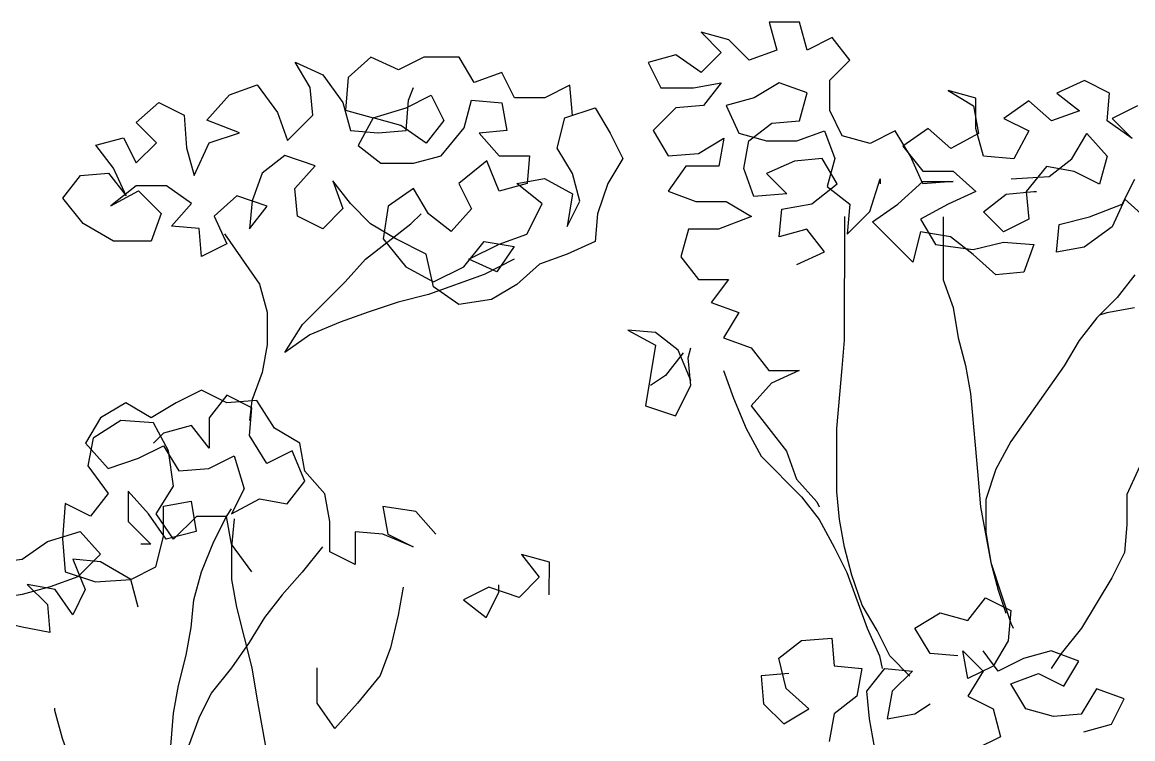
# Model space of a CAD drawing. Header units: millimetres. Extents: x 684983 to 685377, y 990360 to 990509.
# Drawn here: x 685140.048 to 685140.683, y 990444.305 to 990444.714 of the extents above; entities that cross this region are included whole.
import ezdxf

# ---------------------------------------------------------------- set-up
doc = ezdxf.new("R2010")
doc.units = ezdxf.units.MM
doc.layers.add('TEAK', color=7, linetype='Continuous')

# ---------------------------------------------------------------- blocks, each defined once
blk = doc.blocks.new('A$C25655A80')
at = {"color": 62}
for p, q in [((-0.01827, 2.09854), (-0.01539, 2.08796)), ((-0.00673, 2.09853), (-0.01827, 2.09854)), ((-0.00386, 2.08795), (-0.00673, 2.09853)), ((-0.04423, 2.09472), (-0.03654, 2.08702)), ((-0.03365, 2.09182), (-0.04423, 2.09472)), ((-0.02597, 2.08413), (-0.03365, 2.09182)), ((0.00576, 2.09275), (-0.00386, 2.08795)), ((0.01248, 2.08409), (0.00576, 2.09275)), ((-0.01539, 2.08796), (-0.02597, 2.08413)), ((-0.19901, 2.08332), (-0.18844, 2.07851)), ((-0.19325, 2.07371), (-0.19901, 2.08332)), ((-0.17016, 2.08522), (-0.17882, 2.07754)), ((-0.15959, 2.0804), (-0.17016, 2.08522)), ((-0.14998, 2.0852), (-0.15959, 2.0804)), ((-0.13652, 2.08519), (-0.14998, 2.0852)), ((-0.13076, 2.07557), (-0.13652, 2.08519)), ((-0.05385, 2.08607), (-0.06442, 2.0832)), ((-0.06442, 2.0832), (-0.05963, 2.07358)), ((-0.04424, 2.07934), (-0.05385, 2.08607)), ((-0.03654, 2.08702), (-0.04424, 2.07934)), ((0.00478, 2.07641), (0.01248, 2.08409)), ((-0.12018, 2.07941), (-0.13076, 2.07557)), ((-0.11538, 2.06979), (-0.12018, 2.07941)), ((-0.22401, 2.07085), (-0.21343, 2.07469)), ((-0.21343, 2.07469), (-0.20575, 2.0641)), ((-0.18844, 2.07851), (-0.18075, 2.06793)), ((-0.17882, 2.07754), (-0.1798, 2.06504)), ((-0.09423, 2.07458), (-0.10385, 2.06978)), ((-0.09328, 2.06304), (-0.09423, 2.07458)), ((-0.04713, 2.07357), (-0.03655, 2.07548)), ((-0.03655, 2.07548), (-0.04329, 2.06684)), ((-0.01444, 2.07546), (-0.02406, 2.06971)), ((-0.00387, 2.07161), (-0.01444, 2.07546)), ((0.00477, 2.06487), (0.00478, 2.07641)), ((0.10188, 2.07632), (0.0913, 2.07152)), ((0.11148, 2.0715), (0.10188, 2.07632)), ((-0.23267, 2.06124), (-0.22401, 2.07085)), ((-0.19229, 2.06313), (-0.19325, 2.07371)), ((-0.15672, 2.06598), (-0.14711, 2.07078)), ((-0.15576, 2.06886), (-0.15383, 2.07367)), ((-0.14711, 2.07078), (-0.14231, 2.06116)), ((-0.05963, 2.07358), (-0.04713, 2.07357)), ((-0.00677, 2.06104), (-0.00387, 2.07161)), ((0.04996, 2.07252), (0.05957, 2.06674)), ((0.06053, 2.06963), (0.04996, 2.07252)), ((0.0913, 2.07152), (0.09994, 2.06479)), ((0.11051, 2.06093), (0.11148, 2.0715)), ((-0.25959, 2.06031), (-0.25093, 2.06799)), ((-0.25093, 2.06799), (-0.24132, 2.06318)), ((-0.18075, 2.06793), (-0.17788, 2.05735)), ((-0.16922, 2.06215), (-0.15672, 2.06598)), ((-0.15673, 2.05733), (-0.15576, 2.06886)), ((-0.13462, 2.05827), (-0.13173, 2.06884)), ((-0.13173, 2.06884), (-0.12019, 2.06787)), ((-0.12019, 2.06787), (-0.11828, 2.05729)), ((-0.10385, 2.06978), (-0.11538, 2.06979)), ((-0.09617, 2.06208), (-0.08463, 2.06592)), ((-0.08463, 2.06592), (-0.07887, 2.0563)), ((-0.04329, 2.06684), (-0.05386, 2.06589)), ((-0.02406, 2.06971), (-0.03464, 2.06683)), ((-0.03464, 2.06683), (-0.02984, 2.05625)), ((0.05957, 2.06674), (0.06148, 2.05617)), ((0.06052, 2.05809), (0.06053, 2.06963)), ((0.08072, 2.06865), (0.0711, 2.06193)), ((0.08936, 2.06095), (0.08072, 2.06865)), ((0.12205, 2.06669), (0.11244, 2.06189)), ((-0.24132, 2.06318), (-0.24037, 2.05068)), ((-0.20575, 2.0641), (-0.20192, 2.05353)), ((-0.20192, 2.05353), (-0.19229, 2.06313)), ((-0.1798, 2.06504), (-0.16922, 2.06215)), ((-0.16922, 2.06215), (-0.175, 2.05158)), ((-0.15865, 2.05925), (-0.16922, 2.06215)), ((-0.09906, 2.05055), (-0.09617, 2.06208)), ((-0.05386, 2.06589), (-0.06252, 2.05724)), ((0.00957, 2.05525), (0.00477, 2.06487)), ((0.0711, 2.06193), (0.08071, 2.05711)), ((0.09994, 2.06479), (0.08936, 2.06095)), ((0.11244, 2.06189), (0.12012, 2.05419)), ((-0.2519, 2.05261), (-0.25959, 2.06031)), ((-0.22018, 2.05643), (-0.23267, 2.06124)), ((-0.14905, 2.05252), (-0.15865, 2.05925)), ((-0.14231, 2.06116), (-0.14905, 2.05252)), ((-0.14328, 2.0477), (-0.13462, 2.05827)), ((-0.026, 2.05336), (-0.01734, 2.06009)), ((-0.01734, 2.06009), (-0.00677, 2.06104)), ((0.04226, 2.05811), (0.03264, 2.05139)), ((0.0509, 2.05041), (0.04226, 2.05811)), ((0.0634, 2.04752), (0.06052, 2.05809)), ((0.12012, 2.05419), (0.11051, 2.06093)), ((-0.27498, 2.05167), (-0.2644, 2.05454)), ((-0.2644, 2.05454), (-0.2596, 2.04493)), ((-0.23172, 2.05259), (-0.22018, 2.05643)), ((-0.17788, 2.05735), (-0.16731, 2.05638)), ((-0.16731, 2.05638), (-0.15673, 2.05733)), ((-0.11828, 2.05729), (-0.12885, 2.05634)), ((-0.12885, 2.05634), (-0.12117, 2.04768)), ((-0.07887, 2.0563), (-0.07407, 2.04668)), ((-0.06252, 2.05724), (-0.05677, 2.04763)), ((-0.04523, 2.04858), (-0.03561, 2.05434)), ((-0.03561, 2.05434), (-0.03754, 2.04376)), ((-0.02984, 2.05625), (-0.01927, 2.05336)), ((-0.02793, 2.04279), (-0.026, 2.05336)), ((-0.01927, 2.05336), (-0.00773, 2.05335)), ((-0.00773, 2.05335), (0.00284, 2.05718)), ((0.00284, 2.05718), (0.00668, 2.04661)), ((0.02014, 2.05236), (0.00957, 2.05525)), ((0.02976, 2.05716), (0.02014, 2.05236)), ((0.03552, 2.04754), (0.02976, 2.05716)), ((0.06148, 2.05617), (0.0509, 2.05041)), ((0.08071, 2.05711), (0.07493, 2.04654)), ((0.09704, 2.04652), (0.10282, 2.05613)), ((0.10282, 2.05613), (0.1105, 2.04747)), ((-0.26826, 2.04301), (-0.27498, 2.05167)), ((-0.2596, 2.04493), (-0.2519, 2.05261)), ((-0.24037, 2.05068), (-0.2375, 2.0401)), ((-0.2375, 2.0401), (-0.23172, 2.05259)), ((-0.175, 2.05158), (-0.16636, 2.04484)), ((-0.0933, 2.04093), (-0.09906, 2.05055)), ((0.03264, 2.05139), (0.04032, 2.04177)), ((-0.20288, 2.04776), (-0.21154, 2.04104)), ((-0.19135, 2.0439), (-0.20288, 2.04776)), ((-0.16636, 2.04484), (-0.15386, 2.04483)), ((-0.15386, 2.04483), (-0.14328, 2.0477)), ((-0.12598, 2.04577), (-0.13656, 2.03712)), ((-0.12118, 2.03423), (-0.12598, 2.04577)), ((-0.12117, 2.04768), (-0.10964, 2.04767)), ((-0.10964, 2.04767), (-0.11061, 2.0371)), ((-0.07407, 2.04668), (-0.07985, 2.03707)), ((-0.05677, 2.04763), (-0.04523, 2.04858)), ((-0.0087, 2.04566), (-0.01928, 2.04086)), ((0.00187, 2.04661), (-0.0087, 2.04566)), ((0.00763, 2.03699), (0.00187, 2.04661)), ((0.00668, 2.04661), (0.00379, 2.03603)), ((0.04032, 2.03696), (0.03552, 2.04754)), ((0.07493, 2.04654), (0.0634, 2.04752)), ((0.08838, 2.0398), (0.09704, 2.04652)), ((0.1105, 2.04747), (0.10761, 2.0369)), ((-0.28076, 2.04014), (-0.27018, 2.04109)), ((-0.27018, 2.04109), (-0.26346, 2.03243)), ((-0.26346, 2.03243), (-0.26826, 2.04301)), ((-0.21154, 2.04104), (-0.2154, 2.03047)), ((-0.19905, 2.03526), (-0.19135, 2.0439)), ((-0.09043, 2.03035), (-0.0933, 2.04093)), ((-0.05004, 2.04377), (-0.05678, 2.03417)), ((-0.03754, 2.04376), (-0.05004, 2.04377)), ((-0.02409, 2.03221), (-0.02793, 2.04279)), ((-0.01928, 2.04086), (-0.0116, 2.03316)), ((0.04032, 2.04177), (0.05186, 2.04176)), ((0.05186, 2.04176), (0.0605, 2.03406)), ((0.08743, 2.04365), (0.07973, 2.03404)), ((0.098, 2.04172), (0.08743, 2.04365)), ((0.10761, 2.0369), (0.098, 2.04172)), ((-0.28749, 2.03149), (-0.28076, 2.04014)), ((-0.25961, 2.03628), (-0.26923, 2.02859)), ((-0.24807, 2.03626), (-0.25961, 2.03628)), ((-0.18463, 2.03813), (-0.18079, 2.02755)), ((-0.17791, 2.02947), (-0.18463, 2.03813)), ((-0.13656, 2.03712), (-0.13177, 2.02751)), ((-0.11061, 2.0371), (-0.12118, 2.03423)), ((-0.11445, 2.0371), (-0.10388, 2.03902)), ((-0.10485, 2.0294), (-0.11445, 2.0371)), ((-0.10388, 2.03902), (-0.09331, 2.03324)), ((-0.07985, 2.03707), (-0.0837, 2.02554)), ((-0.00199, 2.02931), (0.00763, 2.03699)), ((0.02012, 2.02641), (0.02398, 2.0389)), ((0.02398, 2.0389), (0.02397, 2.03698)), ((0.0307, 2.02928), (0.04032, 2.03792)), ((0.04032, 2.03792), (0.05185, 2.03791)), ((0.05185, 2.03791), (0.04032, 2.03696)), ((0.07396, 2.03885), (0.08838, 2.0398)), ((0.11625, 2.0292), (0.12107, 2.03881)), ((-0.26923, 2.02859), (-0.25865, 2.03435)), ((-0.25865, 2.03435), (-0.25001, 2.02569)), ((-0.23847, 2.02953), (-0.24807, 2.03626)), ((-0.22116, 2.03239), (-0.22982, 2.02471)), ((-0.20963, 2.02854), (-0.22116, 2.03239)), ((-0.1981, 2.02468), (-0.19905, 2.03526)), ((-0.15387, 2.03522), (-0.16349, 2.0285)), ((-0.14811, 2.0256), (-0.15387, 2.03522)), ((-0.09331, 2.03324), (-0.09524, 2.02074)), ((-0.05678, 2.03417), (-0.04621, 2.03031)), ((-0.0116, 2.03316), (-0.02409, 2.03221)), ((0.00379, 2.03603), (0.01243, 2.0293)), ((0.0605, 2.03406), (0.04992, 2.02926)), ((0.06338, 2.02637), (0.07204, 2.03309)), ((0.07204, 2.03309), (0.08261, 2.03404)), ((0.07973, 2.03404), (0.08068, 2.02347)), ((0.08261, 2.03404), (0.08357, 2.03404)), ((-0.27981, 2.02187), (-0.28749, 2.03149)), ((-0.24617, 2.02088), (-0.23847, 2.02953)), ((-0.2154, 2.03047), (-0.21637, 2.01989)), ((-0.21637, 2.01989), (-0.20963, 2.02854)), ((-0.17022, 2.02177), (-0.17791, 2.02947)), ((-0.16349, 2.0285), (-0.16542, 2.016)), ((-0.11063, 2.01787), (-0.10485, 2.0294)), ((-0.09524, 2.02074), (-0.09043, 2.03035)), ((-0.04621, 2.03031), (-0.03467, 2.0303)), ((-0.03467, 2.0303), (-0.02506, 2.02452)), ((-0.01353, 2.0274), (-0.00199, 2.02931)), ((0.01243, 2.0293), (0.01146, 2.01776)), ((0.02108, 2.02256), (0.0307, 2.02928)), ((0.04992, 2.02926), (0.03934, 2.0235)), ((0.10375, 2.02441), (0.11625, 2.0292)), ((0.11722, 2.03112), (0.1124, 2.02055)), ((0.12586, 2.02343), (0.11722, 2.03112)), ((-0.25001, 2.02569), (-0.25386, 2.01512)), ((-0.22982, 2.02471), (-0.22502, 2.01413)), ((-0.18849, 2.01987), (-0.1981, 2.02468)), ((-0.18079, 2.02755), (-0.18849, 2.01987)), ((-0.15484, 2.02176), (-0.15099, 2.0256)), ((-0.13946, 2.01886), (-0.14811, 2.0256)), ((-0.13177, 2.02751), (-0.13946, 2.01886)), ((-0.0837, 2.02554), (-0.08467, 2.01497)), ((-0.02506, 2.02452), (-0.03756, 2.01973)), ((-0.0145, 2.01682), (-0.01353, 2.0274)), ((0.01046, 1.97739), (0.0105, 2.02449)), ((0.01146, 2.01776), (0.02012, 2.02641)), ((0.048, 2.02446), (0.04797, 2.00043)), ((0.07106, 2.01867), (0.06338, 2.02637)), ((0.09221, 2.02153), (0.10375, 2.02441)), ((-0.26828, 2.01513), (-0.27981, 2.02187)), ((-0.23559, 2.01991), (-0.24617, 2.02088)), ((-0.23464, 2.00934), (-0.23559, 2.01991)), ((-0.17216, 2.00832), (-0.15484, 2.02176)), ((-0.16061, 2.016), (-0.17022, 2.02177)), ((-0.0491, 2.01974), (-0.05199, 2.00917)), ((-0.03756, 2.01973), (-0.0491, 2.01974)), ((-0.00392, 2.0197), (-0.0145, 2.01682)), ((0.0028, 2.01104), (-0.00392, 2.0197)), ((0.03644, 2.00717), (0.02108, 2.02256)), ((0.03934, 2.0235), (0.0451, 2.01389)), ((0.08068, 2.02347), (0.07106, 2.01867)), ((0.09124, 2.01096), (0.09221, 2.02153)), ((0.1124, 2.02055), (0.10182, 2.01287)), ((-0.25386, 2.01512), (-0.26828, 2.01513)), ((-0.22598, 2.01798), (-0.21254, 1.99874)), ((-0.16542, 2.016), (-0.15678, 2.00542)), ((-0.14908, 2.01022), (-0.16061, 2.016)), ((-0.1212, 2.01404), (-0.11063, 2.01787)), ((0.03934, 2.0187), (0.03644, 2.00717)), ((0.05087, 2.01677), (0.03934, 2.0187)), ((0.05952, 2.01003), (0.05087, 2.01677)), ((-0.22502, 2.01413), (-0.23464, 2.00934)), ((-0.13467, 2.0054), (-0.12697, 2.01501)), ((-0.13274, 2.00828), (-0.1212, 2.01404)), ((-0.12697, 2.01501), (-0.11544, 2.01307)), ((-0.11544, 2.01307), (-0.12217, 2.00347)), ((-0.08467, 2.01497), (-0.09525, 2.01017)), ((-0.00778, 2.00624), (0.0028, 2.01104)), ((0.0451, 2.01389), (0.05952, 2.01195)), ((0.05952, 2.01195), (0.07106, 2.01482)), ((0.07106, 2.01482), (0.08259, 2.01385)), ((0.08259, 2.01385), (0.07874, 2.00328)), ((0.10182, 2.01287), (0.09124, 2.01096)), ((-0.17986, 1.99967), (-0.17216, 2.00832)), ((-0.14621, 1.99772), (-0.14908, 2.01022)), ((-0.12217, 2.00347), (-0.13274, 2.00828)), ((-0.11544, 2.00827), (-0.12698, 2.00251)), ((-0.09525, 2.01017), (-0.10583, 2.00633)), ((-0.05199, 2.00917), (-0.04527, 2.00051)), ((0.06816, 2.00233), (0.05952, 2.01003)), ((-0.15678, 2.00542), (-0.14621, 1.99964)), ((-0.12698, 2.00251), (-0.14814, 1.99484)), ((-0.14621, 1.99964), (-0.13467, 2.0054)), ((-0.10583, 2.00633), (-0.11449, 1.99865)), ((0.07874, 2.00328), (0.06816, 2.00233)), ((-0.21254, 1.99874), (-0.20967, 1.98816)), ((-0.19621, 1.98335), (-0.17986, 1.99967)), ((-0.11449, 1.99865), (-0.12411, 1.99289)), ((-0.04527, 2.00051), (-0.03374, 2.0005)), ((-0.03374, 2.0005), (-0.04047, 1.99185)), ((0.04797, 2.00043), (0.05181, 1.98985)), ((0.12103, 2.00228), (0.1143, 1.99364)), ((-0.14814, 1.99484), (-0.15968, 1.99196)), ((-0.13661, 1.99098), (-0.14621, 1.99772)), ((-0.15968, 1.99196), (-0.17121, 1.98813)), ((-0.12411, 1.99289), (-0.13661, 1.99098)), ((-0.04047, 1.99185), (-0.0299, 1.988)), ((0.05181, 1.98985), (0.05372, 1.97831)), ((0.1143, 1.99364), (0.1066, 1.98595)), ((0.12102, 1.98978), (0.11045, 1.98787)), ((-0.20967, 1.98816), (-0.20968, 1.97567)), ((-0.17121, 1.98813), (-0.18179, 1.98429)), ((-0.0299, 1.988), (-0.03568, 1.97839)), ((0.1066, 1.98595), (0.09986, 1.97731)), ((0.11045, 1.98787), (0.10756, 1.98691)), ((-0.20295, 1.97278), (-0.19621, 1.98335)), ((-0.18179, 1.98429), (-0.19333, 1.9795)), ((-0.07221, 1.98131), (-0.06164, 1.97553)), ((-0.06163, 1.98034), (-0.07221, 1.98131)), ((-0.19333, 1.9795), (-0.20295, 1.97278)), ((-0.05299, 1.9736), (-0.06163, 1.98034)), ((-0.03568, 1.97839), (-0.02511, 1.97454)), ((0.00949, 1.96682), (0.01046, 1.97739)), ((0.05372, 1.97831), (0.0566, 1.96773)), ((0.09986, 1.97731), (0.09409, 1.9677)), ((-0.20968, 1.97567), (-0.21161, 1.9651)), ((-0.06164, 1.97553), (-0.0655, 1.95246)), ((-0.04819, 1.96206), (-0.05299, 1.9736)), ((-0.04915, 1.97071), (-0.04818, 1.97456)), ((-0.02511, 1.97454), (-0.01839, 1.96588)), ((-0.05107, 1.97264), (-0.0578, 1.96399)), ((-0.04819, 1.96014), (-0.04915, 1.97071)), ((-0.21161, 1.9651), (-0.21547, 1.95452)), ((-0.03569, 1.9659), (-0.03186, 1.95532)), ((-0.01839, 1.96588), (-0.00685, 1.96587)), ((-0.00685, 1.96587), (-0.01743, 1.96107)), ((0.00755, 1.94375), (0.00949, 1.96682)), ((0.0566, 1.96773), (0.05851, 1.95716)), ((0.09409, 1.9677), (0.07387, 1.93888)), ((-0.0578, 1.96399), (-0.06357, 1.96015)), ((-0.05397, 1.94861), (-0.04819, 1.96014)), ((-0.01743, 1.96107), (-0.02513, 1.95243)), ((-0.23469, 1.95839), (-0.24431, 1.95359)), ((-0.22508, 1.95357), (-0.23469, 1.95839)), ((-0.22508, 1.95646), (-0.23181, 1.94781)), ((-0.21547, 1.95164), (-0.22508, 1.95646)), ((0.05851, 1.95716), (0.06041, 1.93601)), ((-0.26353, 1.95361), (-0.27315, 1.94785)), ((-0.25392, 1.94783), (-0.26353, 1.95361)), ((-0.24431, 1.95359), (-0.25392, 1.94783)), ((-0.21354, 1.95452), (-0.22508, 1.95357)), ((-0.21644, 1.94107), (-0.21547, 1.95164)), ((-0.21547, 1.95452), (-0.21643, 1.94683)), ((-0.20682, 1.94394), (-0.21354, 1.95452)), ((-0.0655, 1.95246), (-0.05397, 1.94861)), ((-0.03186, 1.95532), (-0.02706, 1.94378)), ((-0.02513, 1.95243), (-0.01169, 1.93511)), ((-0.27315, 1.94785), (-0.27893, 1.93824)), ((-0.23181, 1.94781), (-0.23182, 1.93627)), ((-0.26546, 1.94688), (-0.27604, 1.94016)), ((-0.25296, 1.94591), (-0.26546, 1.94688)), ((-0.24721, 1.93533), (-0.25296, 1.94591)), ((-0.23855, 1.94493), (-0.24912, 1.94206)), ((-0.23182, 1.93627), (-0.23855, 1.94493)), ((-0.19722, 1.93817), (-0.20682, 1.94394)), ((-0.02706, 1.94378), (-0.0213, 1.9332)), ((0.00753, 1.91971), (0.00755, 1.94375)), ((-0.27604, 1.94016), (-0.27797, 1.92959)), ((-0.24912, 1.94206), (-0.25297, 1.93822)), ((-0.20972, 1.93049), (-0.21644, 1.94107)), ((-0.27893, 1.93824), (-0.27028, 1.92862)), ((-0.25874, 1.93245), (-0.24913, 1.93725)), ((-0.24913, 1.93725), (-0.24337, 1.92763)), ((-0.2453, 1.92187), (-0.24721, 1.93533)), ((-0.2001, 1.93528), (-0.20972, 1.93049)), ((-0.19531, 1.92374), (-0.2001, 1.93528)), ((-0.1953, 1.92759), (-0.19722, 1.93817)), ((-0.01169, 1.93511), (-0.00785, 1.92453)), ((0.06041, 1.93601), (0.06136, 1.92447)), ((0.07387, 1.93888), (0.06809, 1.92831)), ((-0.27028, 1.92862), (-0.25874, 1.93245)), ((-0.23183, 1.92858), (-0.22221, 1.93338)), ((-0.22221, 1.93338), (-0.21838, 1.92088)), ((-0.0213, 1.9332), (-0.00593, 1.9178)), ((-0.27797, 1.92959), (-0.27029, 1.91901)), ((-0.24337, 1.92763), (-0.23183, 1.92858)), ((-0.18762, 1.91893), (-0.1953, 1.92759)), ((0.06809, 1.92831), (0.06424, 1.91678)), ((0.12289, 1.92922), (0.11807, 1.91865)), ((-0.20204, 1.9151), (-0.19531, 1.92374)), ((-0.00785, 1.92453), (-0.00017, 1.91588)), ((0.06136, 1.92447), (0.06231, 1.9139)), ((-0.27029, 1.91901), (-0.27703, 1.91036)), ((-0.2626, 1.91996), (-0.26261, 1.90842)), ((-0.25492, 1.9113), (-0.2626, 1.91996)), ((-0.25203, 1.9113), (-0.2453, 1.92187)), ((-0.21838, 1.92088), (-0.2232, 1.91127)), ((-0.18571, 1.90835), (-0.18762, 1.91893)), ((-0.00593, 1.9178), (0.00079, 1.90915)), ((0.00848, 1.90914), (0.00753, 1.91971)), ((0.11807, 1.91865), (0.11806, 1.90712)), ((-0.28664, 1.91518), (-0.28761, 1.90172)), ((-0.27703, 1.91036), (-0.28664, 1.91518)), ((-0.24916, 1.90264), (-0.24915, 1.91418)), ((-0.24915, 1.91418), (-0.23857, 1.91609)), ((-0.23857, 1.91609), (-0.23666, 1.90456)), ((-0.2232, 1.91127), (-0.21262, 1.91703)), ((-0.21262, 1.91703), (-0.20204, 1.9151)), ((-0.16551, 1.9141), (-0.1636, 1.90353)), ((-0.15302, 1.91217), (-0.16551, 1.9141)), ((-0.00017, 1.91588), (0.00079, 1.91395)), ((0.06231, 1.9139), (0.06614, 1.89274)), ((0.06424, 1.91678), (0.06423, 1.90428)), ((-0.2482, 1.90168), (-0.25492, 1.9113)), ((-0.24531, 1.90168), (-0.25203, 1.9113)), ((-0.23665, 1.91032), (-0.24531, 1.90168)), ((-0.22512, 1.91031), (-0.23665, 1.91032)), ((-0.22993, 1.9007), (-0.22512, 1.91031)), ((-0.22512, 1.91031), (-0.22319, 1.9132)), ((-0.22321, 1.89974), (-0.22512, 1.91031)), ((-0.22224, 1.90935), (-0.22321, 1.89878)), ((-0.14534, 1.90351), (-0.15302, 1.91217)), ((-0.26261, 1.90842), (-0.25397, 1.89977)), ((-0.18572, 1.89682), (-0.18571, 1.90835)), ((0.00079, 1.90915), (0.00654, 1.89857)), ((0.01039, 1.89856), (0.00848, 1.90914)), ((0.11806, 1.90712), (0.11709, 1.89654)), ((-0.29338, 1.90076), (-0.28088, 1.9046)), ((-0.28761, 1.90172), (-0.28666, 1.88922)), ((-0.28088, 1.9046), (-0.2732, 1.89594)), ((-0.25205, 1.89111), (-0.24916, 1.90264)), ((-0.23666, 1.90456), (-0.2482, 1.90168)), ((-0.1761, 1.9045), (-0.17611, 1.892)), ((-0.16552, 1.90353), (-0.1761, 1.9045)), ((-0.15399, 1.89871), (-0.16552, 1.90353)), ((-0.1636, 1.90353), (-0.15399, 1.89871)), ((0.06423, 1.90428), (0.06614, 1.89274)), ((-0.303, 1.89404), (-0.29338, 1.90076)), ((-0.25397, 1.89977), (-0.25781, 1.89977)), ((-0.23475, 1.88917), (-0.22993, 1.9007)), ((-0.22321, 1.89878), (-0.22322, 1.88628)), ((-0.21553, 1.88916), (-0.22321, 1.89974)), ((-0.1886, 1.89874), (-0.1963, 1.88914)), ((-0.17611, 1.892), (-0.18572, 1.89682)), ((0.00654, 1.89857), (0.01134, 1.88895)), ((0.01326, 1.88799), (0.01039, 1.89856)), ((-0.31838, 1.89213), (-0.303, 1.89404)), ((-0.28377, 1.89402), (-0.27898, 1.88248)), ((-0.2732, 1.89305), (-0.28377, 1.89402)), ((-0.2732, 1.89594), (-0.28186, 1.88729)), ((-0.26167, 1.88631), (-0.2732, 1.89305)), ((-0.10209, 1.8929), (-0.11266, 1.89579)), ((-0.11266, 1.89579), (-0.10594, 1.88713)), ((-0.1021, 1.8804), (-0.10209, 1.8929)), ((0.06614, 1.89274), (0.07381, 1.86966)), ((0.06614, 1.89274), (0.06901, 1.88217)), ((0.11709, 1.89654), (0.11228, 1.88693)), ((-0.28666, 1.88922), (-0.27513, 1.88537)), ((-0.26167, 1.88631), (-0.25205, 1.89111)), ((-0.23764, 1.8786), (-0.23475, 1.88917)), ((-0.1963, 1.88914), (-0.204, 1.88049)), ((0.01134, 1.88895), (0.01901, 1.86779)), ((-0.30109, 1.88443), (-0.2934, 1.87673)), ((-0.29051, 1.8825), (-0.30109, 1.88443)), ((-0.28186, 1.88729), (-0.29243, 1.88346)), ((-0.27513, 1.88537), (-0.26167, 1.88631)), ((-0.2588, 1.87574), (-0.26167, 1.88631)), ((-0.22322, 1.88628), (-0.22131, 1.8757)), ((-0.12132, 1.88138), (-0.12132, 1.88426)), ((-0.10594, 1.88713), (-0.11364, 1.87945)), ((0.0171, 1.87645), (0.01326, 1.88799)), ((0.11228, 1.88693), (0.10072, 1.86772)), ((-0.30301, 1.88058), (-0.31455, 1.87867)), ((-0.29243, 1.88346), (-0.30301, 1.88058)), ((-0.28379, 1.87288), (-0.29051, 1.8825)), ((-0.27898, 1.88248), (-0.28379, 1.87288)), ((-0.204, 1.88049), (-0.21073, 1.87185)), ((-0.15785, 1.88334), (-0.15978, 1.87276)), ((-0.12517, 1.88331), (-0.13479, 1.87851)), ((-0.12614, 1.87177), (-0.12132, 1.88138)), ((-0.11364, 1.87945), (-0.12517, 1.88331)), ((0.06901, 1.88217), (0.07189, 1.87351)), ((-0.2934, 1.87673), (-0.29245, 1.86615)), ((-0.23862, 1.86803), (-0.23764, 1.8786)), ((-0.22131, 1.8757), (-0.21556, 1.85263)), ((-0.13479, 1.87851), (-0.12614, 1.87177)), ((0.02286, 1.86683), (0.0171, 1.87645)), ((0.05747, 1.87064), (0.0642, 1.87929)), ((0.0642, 1.87929), (0.07381, 1.87447)), ((-0.21073, 1.87185), (-0.21651, 1.86224)), ((-0.15978, 1.87276), (-0.16268, 1.86027)), ((0.03728, 1.86778), (0.0469, 1.87353)), ((0.0469, 1.87353), (0.05747, 1.87064)), ((0.07381, 1.87447), (0.07284, 1.86294)), ((-0.30302, 1.86809), (-0.31552, 1.87098)), ((-0.29245, 1.86615), (-0.30302, 1.86809)), ((-0.24055, 1.85746), (-0.23862, 1.86803)), ((0.01901, 1.86779), (0.02381, 1.85721)), ((0.04304, 1.85816), (0.03728, 1.86778)), ((0.07381, 1.86966), (0.07477, 1.86774)), ((0.10072, 1.86772), (0.09302, 1.85811)), ((-0.01464, 1.85629), (-0.00599, 1.86301)), ((-0.00599, 1.86301), (0.00555, 1.86396)), ((0.00555, 1.86396), (0.0065, 1.85338)), ((0.02766, 1.85721), (0.02286, 1.86683)), ((0.07284, 1.86294), (0.06706, 1.85333)), ((-0.21651, 1.86224), (-0.22325, 1.85263)), ((-0.16268, 1.86027), (-0.16653, 1.8497)), ((0.05553, 1.85911), (0.06322, 1.85141)), ((0.05745, 1.84853), (0.05553, 1.85911)), ((0.06899, 1.8514), (0.06323, 1.8591)), ((0.08918, 1.85908), (0.0786, 1.8562)), ((0.09975, 1.85522), (0.08918, 1.85908)), ((-0.24344, 1.84592), (-0.24055, 1.85746)), ((-0.01177, 1.84475), (-0.01464, 1.85629)), ((0.02381, 1.85721), (0.02477, 1.85241)), ((0.03534, 1.84951), (0.02766, 1.85721)), ((0.05361, 1.85719), (0.04304, 1.85816)), ((0.0786, 1.8562), (0.06899, 1.8514)), ((0.09302, 1.85811), (0.08917, 1.85235)), ((0.09397, 1.84561), (0.09975, 1.85522)), ((-0.22325, 1.85263), (-0.23095, 1.84303)), ((-0.21556, 1.85263), (-0.21365, 1.84109)), ((-0.19058, 1.83915), (-0.19056, 1.8526)), ((-0.0108, 1.85052), (-0.02138, 1.84956)), ((0.0065, 1.85338), (0.01708, 1.85241)), ((0.01708, 1.85241), (0.01514, 1.84184)), ((0.01899, 1.84376), (0.02573, 1.85241)), ((0.02573, 1.85241), (0.0363, 1.85143)), ((0.0363, 1.85143), (0.0286, 1.84375)), ((0.06322, 1.85141), (0.05744, 1.8418)), ((0.06706, 1.85333), (0.05745, 1.84853)), ((0.07379, 1.84659), (0.08437, 1.85043)), ((0.08437, 1.85043), (0.09397, 1.84561)), ((-0.24537, 1.83535), (-0.24344, 1.84592)), ((-0.16653, 1.8497), (-0.1752, 1.83913)), ((-0.02138, 1.84956), (-0.02043, 1.83899)), ((0.07955, 1.83698), (0.07379, 1.84659)), ((-0.23095, 1.84303), (-0.23576, 1.83342)), ((-0.00312, 1.83705), (-0.01177, 1.84475)), ((0.01514, 1.84184), (0.00649, 1.83512)), ((0.01994, 1.83318), (0.01899, 1.84376)), ((0.0286, 1.84375), (0.02667, 1.83318)), ((0.05744, 1.8418), (0.06705, 1.83699)), ((0.10647, 1.84464), (0.10069, 1.83503)), ((0.11704, 1.84079), (0.10647, 1.84464)), ((-0.29055, 1.83635), (-0.29055, 1.83731)), ((-0.21365, 1.84109), (-0.20982, 1.81994)), ((-0.18386, 1.82953), (-0.19058, 1.83915)), ((-0.1752, 1.83913), (-0.18386, 1.82953)), ((-0.02043, 1.83899), (-0.01274, 1.83129)), ((0.03725, 1.83509), (0.04302, 1.83893)), ((0.11223, 1.83118), (0.11704, 1.84079)), ((-0.28768, 1.82578), (-0.29055, 1.83635)), ((-0.24635, 1.82285), (-0.24537, 1.83535)), ((-0.23576, 1.83342), (-0.23962, 1.82285)), ((-0.01274, 1.83129), (-0.00312, 1.83705)), ((0.00649, 1.83512), (0.00455, 1.82455)), ((0.02186, 1.82261), (0.01994, 1.83318)), ((0.02667, 1.83318), (0.03725, 1.83509)), ((0.06705, 1.83699), (0.06992, 1.82641)), ((0.09012, 1.83408), (0.07955, 1.83698)), ((0.10069, 1.83503), (0.09012, 1.83408)), ((0.10165, 1.8283), (0.11223, 1.83118)), ((-0.28001, 1.80462), (-0.28768, 1.82578)), ((0.06992, 1.82641), (0.06031, 1.82161))]:
    blk.add_line(p, q, dxfattribs=at)
blk = doc.blocks.new('TR')
blk.add_blockref('A$C25655A80', (0.01921, 0.01485, 1.34531))

msp = doc.modelspace()

# ---------------------------------------------------------------- block references
at = {"layer": 'TEAK', "xscale": 1.5, "yscale": 1.5, "zscale": 1.5}
msp.add_blockref('TR', (685140.47347, 990441.544, 99.872), dxfattribs=at)

doc.saveas('drawing.dxf')
